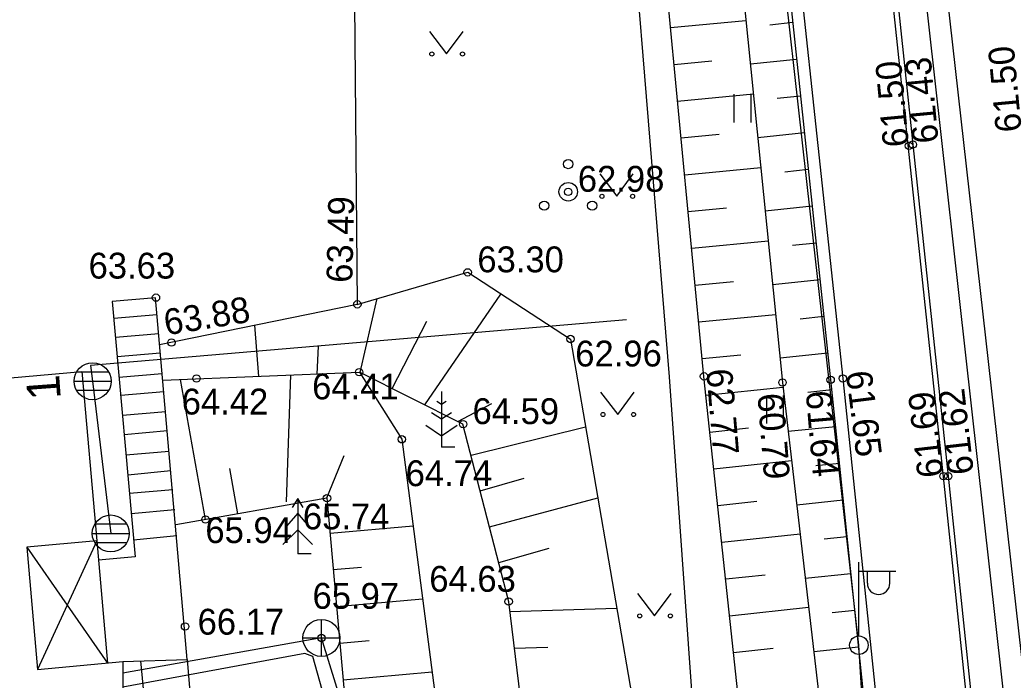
# Model space of a CAD drawing. Extents: x 641061 to 641498, y 6454023 to 6455094.
# Drawn here: x 641285.17 to 641312.05, y 6454497.14 to 6454515.01 of the extents above; entities that cross this region are included whole.
import ezdxf

# ---------------------------------------------------------------- set-up
doc = ezdxf.new("R2010")
doc.units = 0
for name, color, linetype in [('AED', 7, 'Continuous'), ('HALJASTUS', 7, 'Continuous'), ('HOONE', 7, 'Continuous'), ('HOONEDET', 7, 'Continuous'), ('KKAEV', 7, 'Continuous'), ('KORGUS-EH2000', 7, 'Continuous'), ('KTRASS', 7, 'Continuous'), ('MPOHULIIN', 7, 'Continuous'), ('POST', 7, 'Continuous'), ('PUU', 7, 'Continuous'), ('RELJEEF', 7, 'Continuous'), ('SKKAEV', 7, 'Continuous'), ('SKTRASS', 7, 'Continuous'), ('TEE', 7, 'Continuous'), ('VTRASS', 7, 'Continuous')]:
    doc.layers.add(name, color=color, linetype=linetype)

msp = doc.modelspace()

# ---------------------------------------------------------------- linework, layer by layer
at = {"layer": 'AED'}
msp.add_lwpolyline([(641262.01, 6454462.57), (641284.087, 6454459.071), (641306.527, 6454455.658), (641303.952, 6454488.484), (641302.751, 6454505.354), (641301.23, 6454523.952)], dxfattribs=at)
at = {"layer": 'HALJASTUS'}
for p, q in [((641296.257, 6454514.697), (641296.72, 6454514.09)), ((641296.72, 6454514.09), (641297.166, 6454514.697)), ((641304.493, 6454512.998), (641304.493, 6454512.236)), ((641304.949, 6454512.998), (641304.949, 6454512.236)), ((641300.861, 6454510.844), (641301.324, 6454510.237)), ((641301.324, 6454510.237), (641301.77, 6454510.844)), ((641300.887, 6454504.937), (641301.35, 6454504.33)), ((641301.35, 6454504.33), (641301.796, 6454504.937)), ((641305.374, 6454504.847), (641305.374, 6454504.085)), ((641305.83, 6454504.847), (641305.83, 6454504.085)), ((641301.884, 6454499.485), (641302.347, 6454498.878)), ((641302.347, 6454498.878), (641302.793, 6454499.485))]:
    msp.add_line(p, q, dxfattribs=at)
for centre in [(641296.319, 6454514.09), (641297.148, 6454514.09), (641300.923, 6454510.237), (641301.752, 6454510.237), (641300.949, 6454504.33), (641301.778, 6454504.33), (641301.946, 6454498.878), (641302.775, 6454498.878)]:
    msp.add_circle(centre, 0.055, dxfattribs=at)
at = {"layer": 'HOONE'}
for points in [[(641287.96, 6454497.64), (641289.7, 6454497.7), (641288.84, 6454507.49), (641287.67, 6454507.39), (641288.29, 6454500.48), (641287.3, 6454500.39)], [(641275.37, 6454489.29), (641274.05, 6454504.36), (641286.85, 6454505.49), (641287.25, 6454500.91), (641285.36, 6454500.74), (641285.65, 6454497.43), (641287.96, 6454497.64), (641287.94, 6454494.27), (641288.25, 6454494.29), (641288.24, 6454490.92), (641289.08, 6454490.99), (641289.53, 6454485.8), (641283.31, 6454485.25), (641282.3, 6454496.76), (641279.7, 6454496.52), (641280.29, 6454489.72), (641275.37, 6454489.29)], [(641287.25, 6454500.91), (641287.54, 6454497.6)]]:
    msp.add_lwpolyline(points, dxfattribs=at)
at = {"layer": 'HOONEDET'}
for points in [[(641287.71, 6454506.94), (641288.88, 6454507.04)], [(641287.76, 6454506.42), (641288.93, 6454506.52)], [(641287.8, 6454505.9), (641288.97, 6454506)], [(641287.85, 6454505.34), (641289.02, 6454505.44)], [(641287.9, 6454504.85), (641289.07, 6454504.95)], [(641287.95, 6454504.31), (641289.12, 6454504.41)], [(641287.99, 6454503.79), (641289.17, 6454503.9)], [(641288.04, 6454503.24), (641289.21, 6454503.34)], [(641288.09, 6454502.7), (641289.26, 6454502.81)], [(641288.14, 6454502.2), (641289.31, 6454502.3)], [(641288.18, 6454501.65), (641289.36, 6454501.76)], [(641288.25, 6454500.94), (641289.42, 6454501.05)], [(641285.36, 6454500.74), (641287.54, 6454497.6)], [(641287.25, 6454500.91), (641285.65, 6454497.43)]]:
    msp.add_lwpolyline(points, dxfattribs=at)
at = {"layer": 'KKAEV'}
for p, q in [((641293.33, 6454497.78), (641293.33, 6454498.78)), ((641292.83, 6454498.28), (641293.83, 6454498.28))]:
    msp.add_line(p, q, dxfattribs=at)
msp.add_circle((641293.33, 6454498.28), 0.5, dxfattribs=at)
at = {"layer": 'KORGUS-EH2000'}
for centre in [(641309.337, 6454511.638), (641309.232, 6454511.602), (641300.01, 6454510.356), (641297.288, 6454508.178), (641288.853, 6454507.494), (641294.304, 6454507.313), (641289.273, 6454506.277), (641300.07, 6454506.374), (641294.355, 6454505.475), (641289.951, 6454505.305), (641303.683, 6454505.363), (641305.808, 6454505.197), (641307.111, 6454505.27), (641307.439, 6454505.307), (641297.165, 6454504.069), (641295.508, 6454503.659), (641310.166, 6454502.661), (641310.294, 6454502.659), (641293.482, 6454502.066), (641290.193, 6454501.488), (641298.398, 6454499.265), (641289.641, 6454498.591), (641293.334, 6454498.28)]:
    msp.add_circle(centre, 0.1, dxfattribs=at)
at = {"layer": 'KTRASS'}
for points in [[(641313.549, 6454481.075), (641308.961, 6454522.172)], [(641293.33, 6454498.28), (641287.96, 6454497.33)], [(641298.59, 6454481.25), (641293.33, 6454498.28)]]:
    msp.add_lwpolyline(points, dxfattribs=at)
at = {"layer": 'MPOHULIIN'}
msp.add_lwpolyline([(641310.473, 6454456.209), (641307.875, 6454498.085), (641303.074, 6454540.903), (641297.712, 6454588.846), (641292.595, 6454632.208), (641287.532, 6454675.096), (641283.04, 6454715.648)], dxfattribs=at)
at = {"layer": 'POST'}
for points in [[(641307.875, 6454498.335), (641307.875, 6454500.335)], [(641307.875, 6454500.085), (641308.875, 6454500.085)], [(641308.105, 6454499.765), (641308.105, 6454500.085)], [(641308.715, 6454499.765), (641308.715, 6454500.085)]]:
    msp.add_lwpolyline(points, dxfattribs=at)
msp.add_circle((641307.875, 6454498.085), 0.25, dxfattribs=at)
msp.add_arc((641308.41, 6454499.765), 0.305, 180, 0, dxfattribs=at)
at = {"layer": 'PUU'}
for p, q in [((641296.58, 6454504.95), (641296.58, 6454503.45)), ((641296.58, 6454504.6), (641296.456, 6454504.683)), ((641296.704, 6454504.683), (641296.58, 6454504.6)), ((641296.58, 6454504.2), (641296.313, 6454504.378)), ((641296.847, 6454504.378), (641296.58, 6454504.2)), ((641296.156, 6454504.039), (641296.58, 6454503.757)), ((641296.58, 6454503.757), (641297.004, 6454504.039)), ((641296.94, 6454503.45), (641296.58, 6454503.45)), ((641292.69, 6454502.06), (641292.54, 6454501.81)), ((641292.84, 6454501.81), (641292.69, 6454502.06)), ((641292.69, 6454502.06), (641292.69, 6454500.56)), ((641292.69, 6454501.66), (641292.39, 6454501.31)), ((641292.99, 6454501.31), (641292.69, 6454501.66)), ((641292.69, 6454501.21), (641292.29, 6454500.81)), ((641293.09, 6454500.81), (641292.69, 6454501.21)), ((641293.05, 6454500.56), (641292.69, 6454500.56))]:
    msp.add_line(p, q, dxfattribs=at)
for centre, radius in [((641300.01, 6454511.11), 0.125), ((641300.01, 6454510.36), 0.25), ((641299.36, 6454509.985), 0.125), ((641300.66, 6454509.985), 0.125)]:
    msp.add_circle(centre, radius, dxfattribs=at)
at = {"layer": 'RELJEEF'}
for points in [[(641301.692, 6454524.007), (641301.505, 6454525.751), (641302.063, 6454526.324), (641303.884, 6454526.352), (641304.773, 6454525.703), (641305.933, 6454516.379), (641307.111, 6454505.27), (641308.834, 6454488.735), (641310.441, 6454471.251), (641309.695, 6454470.331), (641308.621, 6454469.975), (641307.498, 6454470.534), (641306.3, 6454479.687), (641305.495, 6454488.483), (641303.683, 6454505.363), (641302.345, 6454519.372), (641301.692, 6454524.007)], [(641303.24, 6454525.159), (641304.701, 6454516.187), (641305.808, 6454505.197), (641307.731, 6454488.655), (641309.26, 6454472.198)], [(641302.781, 6454514.804), (641304.82, 6454514.999)], [(641306.086, 6454514.939), (641305.463, 6454514.873)], [(641302.876, 6454513.809), (641303.898, 6454513.906)], [(641306.191, 6454513.944), (641304.94, 6454513.812)], [(641302.971, 6454512.813), (641305.021, 6454513.009)], [(641306.297, 6454512.95), (641305.668, 6454512.883)], [(641303.066, 6454511.818), (641304.094, 6454511.916)], [(641306.402, 6454511.955), (641305.14, 6454511.822)], [(641303.162, 6454510.822), (641305.221, 6454511.019)], [(641306.507, 6454510.961), (641305.874, 6454510.894)], [(641303.257, 6454509.827), (641304.289, 6454509.925)], [(641306.613, 6454509.967), (641305.341, 6454509.832)], [(641303.352, 6454508.831), (641305.422, 6454509.029)], [(641306.718, 6454508.972), (641306.08, 6454508.904)], [(641294.3, 6454507.31), (641297.29, 6454508.18), (641300.07, 6454506.37), (641301.83, 6454496.14), (641302.44, 6454488.71), (641302.03, 6454482.12), (641300.98, 6454479.54), (641298.19, 6454477.98), (641292.48, 6454479.61)], [(641306.824, 6454507.978), (641305.541, 6454507.842)], [(641303.447, 6454507.836), (641304.484, 6454507.935)], [(641294.38, 6454505.47), (641294.84, 6454507.47)], [(641296.13, 6454504.59), (641298.19, 6454507.59)], [(641303.542, 6454506.84), (641305.622, 6454507.039)], [(641306.929, 6454506.983), (641306.286, 6454506.915)], [(641291.64, 6454505.36), (641291.53, 6454506.75)], [(641295.25, 6454505.03), (641296.18, 6454506.86)], [(641293.22, 6454505.42), (641293.25, 6454506.18)], [(641303.637, 6454505.845), (641304.68, 6454505.944)], [(641307.035, 6454505.989), (641305.742, 6454505.852)], [(641289.04, 6454505.26), (641294.36, 6454505.48), (641295.51, 6454503.66), (641297.08, 6454491.58), (641297.58, 6454482.99), (641296.76, 6454480.52), (641295.97, 6454478.61)], [(641290.19, 6454501.49), (641289.52, 6454505.28)], [(641292.39, 6454501.97), (641292.5, 6454505.4)], [(641295.97, 6454478.61), (641297.8, 6454480.11), (641298.98, 6454481.74), (641299.81, 6454487.72), (641298.4, 6454499.26), (641297.16, 6454504.07), (641294.36, 6454505.48)], [(641303.738, 6454504.85), (641305.822, 6454505.074)], [(641307.14, 6454504.994), (641306.493, 6454504.927)], [(641297.02, 6454504.14), (641297.94, 6454504.63)], [(641297.38, 6454503.23), (641300.48, 6454504)], [(641303.845, 6454503.856), (641304.891, 6454503.968)], [(641307.243, 6454504), (641305.963, 6454503.866)], [(641293.48, 6454502.07), (641293.95, 6454503.22)], [(641291.07, 6454501.64), (641290.85, 6454502.87)], [(641303.952, 6454502.861), (641306.053, 6454503.087)], [(641307.347, 6454503.005), (641306.713, 6454502.939)], [(641297.63, 6454502.26), (641298.82, 6454502.61)], [(641289.39, 6454501.35), (641293.48, 6454502.07), (641294.93, 6454485.84), (641293.65, 6454484.01), (641292.48, 6454479.61)], [(641297.88, 6454501.29), (641300.81, 6454502.07)], [(641304.058, 6454501.867), (641305.114, 6454501.98)], [(641307.451, 6454502.011), (641306.194, 6454501.88)], [(641293.57, 6454501.12), (641295.81, 6454501.32)], [(641304.165, 6454500.873), (641306.284, 6454501.1)], [(641307.554, 6454501.016), (641306.932, 6454500.951)], [(641298.13, 6454500.32), (641299.49, 6454500.71)], [(641293.65, 6454500.13), (641294.42, 6454500.2)], [(641304.272, 6454499.878), (641305.336, 6454499.993)], [(641307.658, 6454500.021), (641306.425, 6454499.893)], [(641298.37, 6454499.36), (641298.4, 6454499.36)], [(641293.74, 6454499.13), (641296.07, 6454499.34)], [(641298.43, 6454499), (641301.32, 6454499.09)], [(641304.378, 6454498.884), (641306.515, 6454499.114)], [(641307.762, 6454499.027), (641307.151, 6454498.963)], [(641293.83, 6454498.14), (641294.62, 6454498.21)], [(641298.55, 6454498), (641299.46, 6454498.03)], [(641304.485, 6454497.89), (641305.558, 6454498.005)], [(641307.865, 6454498.032), (641306.656, 6454497.906)], [(641293.92, 6454497.15), (641296.33, 6454497.36)]]:
    msp.add_lwpolyline(points, dxfattribs=at)
at = {"layer": 'SKKAEV'}
for p, q in [((641287.57, 6454505.48), (641286.71, 6454505.48)), ((641286.64, 6454505.23), (641287.64, 6454505.23)), ((641287.57, 6454504.98), (641286.71, 6454504.98)), ((641288.06, 6454501.36), (641287.2, 6454501.36)), ((641287.13, 6454501.11), (641288.13, 6454501.11)), ((641288.06, 6454500.86), (641287.2, 6454500.86))]:
    msp.add_line(p, q, dxfattribs=at)
for centre in [(641287.14, 6454505.23), (641287.63, 6454501.11)]:
    msp.add_circle(centre, 0.5, dxfattribs=at)
at = {"layer": 'SKTRASS'}
for points in [[(641301.586, 6454506.894), (641287.08, 6454505.66), (641287.14, 6454505.23)], [(641287.14, 6454505.23), (641287.63, 6454501.11)]]:
    msp.add_lwpolyline(points, dxfattribs=at)
at = {"layer": 'TEE'}
for points in [[(641311.211, 6454493.756), (641311.082, 6454493.744), (641310.992, 6454494.708), (641310.165, 6454502.645), (641309.208, 6454511.624), (641308.05, 6454522.578), (641307.806, 6454524.549), (641307.592, 6454526.549), (641306.536, 6454536.498), (641306.413, 6454537.869), (641306.11, 6454540.832), (641304.635, 6454554.787), (641303.242, 6454567.728), (641302.809, 6454571.676), (641302.695, 6454572.672), (641302.156, 6454577.711), (641301.802, 6454580.704), (641301.447, 6454583.681)], [(641301.576, 6454583.696), (641301.931, 6454580.719), (641302.285, 6454577.726), (641302.824, 6454572.686), (641302.938, 6454571.69), (641303.371, 6454567.742), (641304.764, 6454554.801), (641306.239, 6454540.845), (641306.542, 6454537.881), (641306.665, 6454536.511), (641307.721, 6454526.563), (641307.935, 6454524.564), (641308.179, 6454522.593), (641309.337, 6454511.638), (641310.294, 6454502.659), (641311.121, 6454494.721), (641311.211, 6454493.756)], [(641297.33, 6454565.26), (641300.668, 6454565.205), (641301.013, 6454564.95), (641301.545, 6454560.803), (641302.146, 6454555.225), (641303.507, 6454542.174), (641304.394, 6454533.827), (641304.235, 6454533.243), (641300.309, 6454532.665), (641301.048, 6454526.411), (641304.791, 6454527.06), (641305.046, 6454526.894), (641305.61, 6454522.39), (641307.439, 6454505.307), (641308.57, 6454494.445), (641308.81, 6454492.127), (641309.188, 6454488.783), (641310.765, 6454472.549), (641311.079, 6454469.132), (641311.193, 6454465.681), (641311.092, 6454456.551), (641310.878, 6454455.516), (641310.437, 6454454.407)], [(641278.23, 6454504.73), (641278.08, 6454509.68), (641279.43, 6454514.29), (641282.15, 6454518.1), (641286.56, 6454522.74), (641290.91, 6454526.68), (641295.37, 6454530.69), (641299.185, 6454532.508), (641300.309, 6454532.665), (641301.048, 6454526.411), (641299.848, 6454526.182), (641298.71, 6454525.96), (641295.69, 6454523.06), (641294.2, 6454518.52), (641294.3, 6454507.31), (641288.95, 6454506.22)], [(641289.7, 6454497.7), (641290.76, 6454484.85), (641274.1, 6454483.26), (641274.01, 6454484.52)], [(641289.08, 6454490.99), (641288.44, 6454497.66)]]:
    msp.add_lwpolyline(points, dxfattribs=at)
at = {"layer": 'VTRASS'}
for points in [[(641300.25, 6454603.38), (641304.019, 6454568.308), (641304.12, 6454567.469), (641304.149, 6454567.219), (641309.514, 6454522.277), (641314.139, 6454481.247), (641319.013, 6454448.14), (641318.57, 6454445.597), (641316.248, 6454432.285), (641310.421, 6454390.504), (641310.081, 6454384.333), (641307.786, 6454342.531), (641306.29, 6454309.585)], [(641314.215, 6454480.567), (641304.931, 6454479.405), (641298.36, 6454480.51), (641297.8, 6454480.99), (641293.1, 6454497.78), (641292.88, 6454497.86), (641287.96, 6454496.95)]]:
    msp.add_lwpolyline(points, dxfattribs=at)

# ---------------------------------------------------------------- texts
at = {"layer": 'HOONE'}
msp.add_text('1', height=0.9, rotation=94.22, dxfattribs=at).set_placement((641286.28, 6454504.76))
at = {"layer": 'KORGUS-EH2000'}
for s, rotation, p in [('61.50', 95.35, (641312.283, 6454512.004)), ('61.50', 95.35, (641309.232, 6454511.602)), ('61.43', 95.35, (641310.034, 6454511.703)), (' 63.49', 88.72, (641294.16, 6454507.63)), (' 63.88', 9.14, (641288.87, 6454506.43)), (' 62.77 ', 274.73, (641303.723, 6454505.804)), (' 61.65 ', 277.09, (641307.49, 6454505.734)), ('61.62', 96.56, (641310.989, 6454502.739)), (' 60.79 ', 274.53, (641305.11, 6454505.142)), (' 61.64 ', 274.86, (641306.414, 6454505.211)), ('61.69', 96.56, (641310.166, 6454502.661))]:
    msp.add_text(s, height=0.7, rotation=rotation, dxfattribs=at).set_placement(p)
for s, p in [(' 62.98', (641300.01, 6454510.36)), (' 63.30', (641297.29, 6454508.18)), (' 63.63', (641286.77, 6454508.01)), (' 62.96', (641299.94, 6454505.63)), (' 64.41', (641292.82, 6454504.74)), (' 64.42', (641289.29, 6454504.33)), (' 64.59', (641297.16, 6454504.07)), (' 64.74', (641295.35, 6454502.39)), (' 65.74', (641292.57, 6454501.22)), (' 65.94', (641289.93, 6454500.85)), (' 64.63', (641295.99, 6454499.53)), (' 65.97', (641292.83, 6454499.07)), (' 66.17', (641289.72, 6454498.37))]:
    msp.add_text(s, height=0.7, dxfattribs=at).set_placement(p)

doc.saveas('drawing.dxf')
